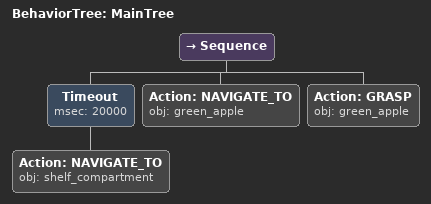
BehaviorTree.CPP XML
<root main_tree_to_execute="MainTree">
  <BehaviorTree ID="MainTree">
    <Sequence>
      <!-- Timeout: NAVIGATE_TO shelf_compartment within 20s -->
      <Timeout msec="20000">
        <!-- Navigate to shelf_compartment -->
        <Action ID="NAVIGATE_TO" obj="shelf_compartment" />
      </Timeout>
      <!-- Navigate to green_apple -->
      <Action ID="NAVIGATE_TO" obj="green_apple" />
      <!-- Grasp green_apple -->
      <Action ID="GRASP" obj="green_apple" />
    </Sequence>
  </BehaviorTree>
</root>
